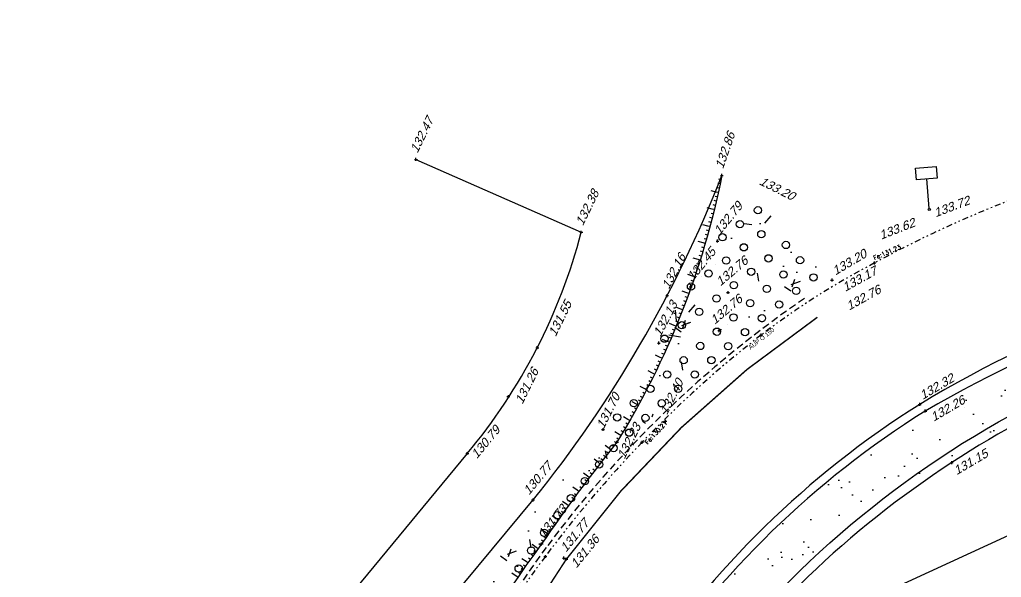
# Model space of a CAD drawing. Header units: metres. Extents: x 1633075 to 1634601, y 8175308 to 8177203.
# Drawn here: x 1633549.1 to 1633616.3, y 8176030.6 to 8176068.7 of the extents above; entities that cross this region are included whole.
import ezdxf

# ---------------------------------------------------------------- set-up
doc = ezdxf.new("R2010")
doc.units = ezdxf.units.M
doc.header["$LTSCALE"] = 2
doc.header["$PDMODE"] = 2
doc.header["$PDSIZE"] = 0.1
for name, pattern in [('211', [0.5, 0.2, -0.1, 0, -0.1, 0, -0.1]), ('31', [2, 1, 1]), ('CACHE', [0.375, 0.25, -0.125]), ('CONTINU', [0])]:
    doc.linetypes.add(name, pattern=pattern)
for name, color, linetype in [('C15785 - ALLEE', 7, 'CACHE'), ('C15785 - BORDURES', 7, 'CONTINU'), ('C15785 - DBA', 252, 'Continuous'), ('C15785 - EAUP', 5, 'CONTINU'), ('C15785 - EP', 4, 'Continuous'), ('C15785 - GLISSIERE', 252, 'Continuous'), ('C15785 - HTALUS', 7, 'Continuous'), ('C15785 - MOBILIER', 252, 'Continuous'), ('C15785 - POINT 2D', 7, 'Continuous'), ('C15785 - Talus', 7, 'Continuous'), ('C15785 - VEGET', 3, 'Continuous'), ('C15785 - Z', 7, 'Continuous')]:
    doc.layers.add(name, color=color, linetype=linetype)
doc.styles.add('SIMPLEX', font='simplex_.ttf', dxfattribs={"height": 0.6})
doc.styles.get("Standard").update_dxf_attribs({"font": 'arial.ttf'})

# ---------------------------------------------------------------- blocks, each defined once
blk = doc.blocks.new('TALB050A')
blk.add_line((0, -0.15), (0, -0.5))
blk = doc.blocks.new('TALB050B')
blk.add_line((0, 0), (0, -0.15))
blk = doc.blocks.new('R')
blk.add_circle((0, 0, 0.001), 0.25)
blk = doc.blocks.new('T1')
at = {"linetype": '31'}
blk.add_point((0, 0), dxfattribs=at)

msp = doc.modelspace()

# ---------------------------------------------------------------- hatches: boundary and pattern name
at = {"layer": 'C15785 - VEGET'}
h = msp.add_hatch(dxfattribs=at)
h.set_pattern_fill('AR-CONC', color=256, scale=0.035, angle=-0.49997, style=0)
h.set_pattern_definition([(49.5000271, (1050220.128, 8061047.714), (6.371352654, -0.61348817), [0.66675, -7.33425]), (354.5000271, (1050220.128, 8061047.714), (-1.17510092, 6.6974915), [0.5334, -5.8674]), (99.9510271, (1050220.659, 8061047.663), (5.19627452, 6.083972695), [0.56665, -6.23315]), (45.6842271, (1050220.1434, 8061049.492), (9.47456497, -1.55421629), [1.000125, -11.001375]), (96.1356271, (1050220.933, 8061049.362), (8.38439863, 8.58705861), [0.849975, -9.349725]), (350.6840271, (1050220.143, 8061049.492), (8.38441149, 8.58704316), [0.8001, -8.8011]), (20.5000271, (1050221.0285, 8061049.0396), (5.275085627, -3.625461903), [0.66675, -7.33425]), (325.5000271, (1050221.0285, 8061049.0396), (2.21924188, 6.427458284), [0.5334, -5.8674]), (70.9514271, (1050221.468, 8061048.7375), (7.494313027, 2.80201086), [0.56665, -6.23315]), (37.00002714, (1050220.1279, 8061047.714), (0.1339211355, 2.95837039), [0, -5.79628, 0, -5.9563, 0, -5.889625]), (7.00002714, (1050220.128, 8061047.714), (2.369195514, 3.485779085), [0, -3.39598, 0, -5.66293, 0, -2.244725]), (327.00002714, (1050218.1455, 8061047.7312), (4.743740522, -0.241909423), [0, -2.2225, 0, -6.9342, 0, -9.20115]), (317.0000271, (1050217.2565, 8061047.739), (5.19208952, 0.84465285), [0, -2.88925, 0, -4.60502, 0, -6.53415])])
h.paths.add_polyline_path([(1633549.801, 8175972.259), (1633549.118, 8175976.894), (1633551.577, 8175979.515), (1633555.488, 8175981.108), (1633558.107, 8175984.273), (1633562.553, 8175994.623), (1633574.122, 8176023.565), (1633589.046, 8176040.678), (1633596.873, 8176053.58), (1633599.502, 8176056.576), (1633604.122, 8176051.424), (1633594.574, 8176043.69), (1633588.806, 8176038.027), (1633584.706, 8176032.949), (1633580.549, 8176026.79), (1633577.411, 8176021.066), (1633574.176, 8176013.592), (1633572.267, 8176006.892), (1633570.529, 8175998.988), (1633569.813, 8175993.409), (1633569.588, 8175986.743), (1633570.184, 8175978.525), (1633564.576, 8175976.49), (1633557.88, 8175974.131)])
h = msp.add_hatch(dxfattribs=at)
h.set_pattern_fill('AR-SAND', color=256, scale=0.07, angle=-0.49997, style=0)
h.set_pattern_definition([(37.00002714, (1050220.128, 8061047.714), (-0.082103375, 3.426739566), [0, -2.70256, 0, -3.0226, 0, -2.88925]), (7.0000271, (1050220.128, 8061047.714), (3.1903286, 4.990126687), [0, -1.45796, 0, -2.43586, 0, -0.93345]), (327.00002714, (1050217.941, 8061047.733), (5.536823571, -0.038255829), [0, -0.889, 0, -3.2004, 0, -4.1783]), (317.0000271, (1050217.941, 8061047.733), (5.358308738, 1.513805964), [0, -0.4445, 0, -2.09804, 0, -2.4003])])
h.paths.add_polyline_path([(1633612.912, 8176038.406, -0.033584), (1633620.526, 8176042.697), (1633619.461, 8176046.198, 0.028492), (1633611.094, 8176041.941, 0.212898), (1633582.326, 8175999.081, 0.047231), (1633581.558, 8175972.201), (1633583.683, 8175944.68), (1633585.459, 8175920.399), (1633585.95, 8175913.691), (1633587.924, 8175913.853), (1633587.424, 8175920.546), (1633585.647, 8175944.81), (1633583.722, 8175970.424, -0.046197), (1633584.753, 8175998.495, -0.192843)])

# ---------------------------------------------------------------- linework, layer by layer
at = {"layer": 'C15785 - ALLEE'}
msp.add_arc((1633644.838, 8175988.429), 74.252, 124.46118, 143.49027, dxfattribs=at)
at = {"layer": 'C15785 - ALLEE', "linetype": 'CACHE'}
msp.add_arc((1633646.519, 8175987.294), 76.279, 143.55645, 186.72027, dxfattribs=at)
at = {"layer": 'C15785 - BORDURES'}
for points in [[(1633576.238, 8176059.167), (1633587.555, 8176054.185)], [(1633579.753, 8176039.031), (1633564.801, 8176020.947), (1633552.563, 8176006.202)], [(1633569.352, 8176017.869), (1633584.252, 8176035.851)]]:
    msp.add_lwpolyline(points, dxfattribs=at)
at = {"layer": 'C15785 - BORDURES', "const_width": 0.1}
msp.add_lwpolyline([(1633603.708, 8176048.36, 0.085837), (1633586.526, 8176031.791, 0.189029), (1633572.533, 8175976.725), (1633573.111, 8175969.732), (1633574.328, 8175955.692)], format="xyb", dxfattribs=at)
at = {"layer": 'C15785 - BORDURES'}
msp.add_lwpolyline([(1633623.365, 8176043.972, 0.045553), (1633612.912, 8176038.406)], format="xyb", dxfattribs=at)
for centre, radius, start, end in [((1633519.034, 8176088.638), 83.904, 321.01362, 338.63437), ((1633549.685, 8176064.095), 39.145, 320.18588, 345.3353), ((1633648.65, 8175983.303), 65.678, 122.96529, 166.62576), ((1633649.304, 8175982.902), 57.129, 123.05866, 166.1462)]:
    msp.add_arc(centre, radius, start, end, dxfattribs=at)
at = {"layer": 'C15785 - DBA'}
for centre, radius, start, end in [((1633650.691, 8175976.375), 77.183, 97.52395, 121.194), ((1633652.599, 8175970.711), 82.441, 98.2876, 120.22842), ((1633644.902, 8175988.203), 64.077, 122.24415, 170.4673), ((1633644.759, 8175988.261), 63.363, 122.09298, 170.16788)]:
    msp.add_arc(centre, radius, start, end, dxfattribs=at)
at = {"layer": 'C15785 - EAUP', "linetype": '211'}
msp.add_lwpolyline([(1633574.877, 8175918.439), (1633574.523, 8175935.975), (1633573.614, 8175950.047), (1633572.437, 8175967.219), (1633571.218, 8175979.912), (1633570.516, 8175985.963), (1633571.676, 8175997.918), (1633574.198, 8176009.7), (1633576.178, 8176015.424, -0.035448), (1633581.326, 8176026.287, -0.032532), (1633585.094, 8176031.984, -0.03162), (1633591.714, 8176039.799, -0.037725), (1633599.864, 8176047.147, -0.041893), (1633607.62, 8176052.079, -0.055921), (1633624.174, 8176058.799, -0.055921), (1633641.563, 8176061.637), (1633671.884, 8176064.919, -0.002476), (1633677.865, 8176065.49, 0.00268), (1633683.845, 8176066.065, 0.003489), (1633704.156, 8176068.296, -0.006617)], format="xyb", dxfattribs=at)
at = {"layer": 'C15785 - EP', "flags": 128}
msp.add_lwpolyline([(1633590.95, 8175850.592, 0.020312), (1633590.136, 8175874.886), (1633582.464, 8175978.215, -0.069668), (1633583.665, 8175996.673, -0.231268), (1633619.512, 8176042.992), (1633619.802, 8176043.12, 0.017293), (1633621.806, 8176044.09, -0.032514), (1633623.464, 8176044.832, 0.010575), (1633625.674, 8176045.706, -0.066936), (1633641.802, 8176050.07), (1633672.08, 8176053.318)], format="xyb", dxfattribs=at)
at = {"layer": 'C15785 - EP', "linetype": 'CONTINU'}
msp.add_lwpolyline([(1633581.83, 8176017.338), (1633620.818, 8176035.292)], dxfattribs=at)
at = {"layer": 'C15785 - GLISSIERE'}
msp.add_lwpolyline([(1633766.685, 8176039.376, 0.055002), (1633757.16, 8176044.607, 0.129646), (1633727.402, 8176048.763), (1633708.7, 8176047.181), (1633686.916, 8176044.956), (1633662.185, 8176041.997), (1633641.125, 8176039.207, 0.030208), (1633629.024, 8176036.016, 0.144588), (1633603.729, 8176016.956, 0.167506), (1633592.628, 8175983.007)], format="xyb", dxfattribs=at)
at = {"layer": 'C15785 - HTALUS'}
msp.add_lwpolyline([(1633597.171, 8176058.071, -0.08949), (1633589.994, 8176039.811, 0.018754), (1633584.836, 8176032.843, 0.190597), (1633570.367, 8175978.32)], format="xyb", dxfattribs=at)
at = {"layer": 'C15785 - MOBILIER'}
for p, q in [((1633610.429, 8176058.575), (1633611.838, 8176058.691)), ((1633610.495, 8176057.77), (1633610.429, 8176058.575)), ((1633611.838, 8176058.691), (1633611.904, 8176057.885)), ((1633611.904, 8176057.885), (1633610.495, 8176057.77)), ((1633611.365, 8176055.814), (1633611.2, 8176057.827))]:
    msp.add_line(p, q, dxfattribs=at)
msp.add_circle((1633611.371, 8176055.739), 0.0758, dxfattribs=at)
at = {"layer": 'C15785 - POINT 2D'}
for p in [(1633576.238, 8176059.167), (1633597.171, 8176058.071), (1633587.555, 8176054.185), (1633596.873, 8176053.58), (1633604.719, 8176050.909), (1633595.046, 8176050.448), (1633593.43, 8176049.844), (1633597.6, 8176050.056), (1633596.992, 8176047.444), (1633584.537, 8176046.271), (1633592.858, 8176046.596), (1633582.567, 8176042.935), (1633610.715, 8176042.399), (1633611.094, 8176041.941), (1633593.306, 8176041.24), (1633589.046, 8176040.678), (1633589.994, 8176039.811), (1633579.753, 8176039.031), (1633612.912, 8176038.406), (1633584.252, 8176035.851), (1633584.836, 8176032.843), (1633586.357, 8176031.873), (1633586.526, 8176031.791)]:
    msp.add_point(p, dxfattribs=at)

# ---------------------------------------------------------------- block references
at = {"layer": 'C15785 - EAUP'}
for p, rotation in [((1633607.62, 8176052.079), 120.3163921571738), ((1633607.62, 8176052.079), 297.5299671531466), ((1633599.864, 8176047.147), 307.1258671362096), ((1633599.864, 8176047.147), 307.2432641375298), ((1633591.714, 8176039.799), 315.884819146538), ((1633585.094, 8176031.984), 323.1292941560141)]:
    msp.add_blockref('T1', p, dxfattribs=dict(at, rotation=rotation))
at = {"layer": 'C15785 - Talus'}
for name, p, rotation in [('TALB050B', (1633597.112, 8176057.776), 258.4567426805763), ('TALB050A', (1633596.925, 8176056.896), 257.5233692283745), ('TALB050B', (1633596.989, 8176057.189), 257.8344937047009), ('TALB050B', (1633597.051, 8176057.483), 258.1456181875228), ('TALB050B', (1633596.792, 8176056.311), 256.9011202638799), ('TALB050B', (1633596.859, 8176056.603), 257.2122447509697), ('TALB050B', (1633596.925, 8176056.896), 257.5233692283745), ('TALB050A', (1633596.653, 8176055.727), 256.2788713028066), ('TALB050B', (1633596.653, 8176055.727), 256.2788713028066), ('TALB050B', (1633596.723, 8176056.019), 256.5899957850347), ('TALB050B', (1633596.507, 8176055.145), 255.6566223381459), ('TALB050B', (1633596.581, 8176055.436), 255.967746819917), ('TALB050A', (1633596.355, 8176054.565), 255.0343733734757), ('TALB050B', (1633596.277, 8176054.275), 254.7232488952297), ('TALB050B', (1633596.355, 8176054.565), 255.0343733734757), ('TALB050B', (1633596.432, 8176054.855), 255.3454978596223), ('TALB050B', (1633596.116, 8176053.697), 254.1009999397365), ('TALB050B', (1633596.197, 8176053.986), 254.4121244156301), ('TALB050A', (1633596.033, 8176053.409), 253.7898754595298), ('TALB050B', (1633595.948, 8176053.121), 253.4787509681049), ('TALB050B', (1633596.033, 8176053.409), 253.7898754595298), ('TALB050A', (1633595.685, 8176052.26), 252.5453775239952), ('TALB050B', (1633595.685, 8176052.26), 252.5453775239952), ('TALB050B', (1633595.775, 8176052.547), 252.8565020009015), ('TALB050B', (1633595.862, 8176052.834), 253.1676264936697), ('TALB050B', (1633595.502, 8176051.689), 251.9231285627442), ('TALB050B', (1633595.595, 8176051.974), 252.2342530508821), ('TALB050A', (1633595.313, 8176051.12), 251.300879594536), ('TALB050B', (1633595.313, 8176051.12), 251.300879594536), ('TALB050B', (1633595.409, 8176051.404), 251.6120040951495), ('TALB050B', (1633595.018, 8176050.27), 250.367506159163), ('TALB050B', (1633595.118, 8176050.552), 250.6786306438177), ('TALB050B', (1633595.216, 8176050.836), 250.989755121435), ('TALB050A', (1633594.916, 8176049.987), 250.0563816752071), ('TALB050B', (1633594.813, 8176049.706), 249.7452571874011), ('TALB050B', (1633594.916, 8176049.987), 250.0563816752071), ('TALB050A', (1633594.495, 8176048.864), 248.8118837527671), ('TALB050B', (1633594.495, 8176048.864), 248.8118837527671), ('TALB050B', (1633594.602, 8176049.144), 249.1230082224175), ('TALB050B', (1633594.708, 8176049.424), 249.4341327091876), ('TALB050B', (1633594.275, 8176048.306), 248.1896348002532), ('TALB050B', (1633594.385, 8176048.584), 248.5007592633068), ('TALB050A', (1633594.049, 8176047.75), 247.5673858218535), ('TALB050B', (1633594.049, 8176047.75), 247.5673858218535), ('TALB050B', (1633594.162, 8176048.027), 247.8785103210384), ('TALB050B', (1633593.699, 8176046.921), 246.634012397241), ('TALB050B', (1633593.817, 8176047.196), 246.9451368658327), ('TALB050B', (1633593.934, 8176047.473), 247.2562613475826), ('TALB050A', (1633593.579, 8176046.646), 246.3228879007534), ('TALB050B', (1633593.458, 8176046.371), 246.0117634358545), ('TALB050B', (1633593.579, 8176046.646), 246.3228879007534), ('TALB050A', (1633593.085, 8176045.552), 245.0783899694547), ('TALB050B', (1633593.085, 8176045.552), 245.0783899694547), ('TALB050B', (1633593.211, 8176045.824), 245.3895144730196), ('TALB050B', (1633593.335, 8176046.097), 245.7006389336433), ('TALB050B', (1633592.829, 8176045.009), 244.4561410154945), ('TALB050B', (1633592.958, 8176045.28), 244.7672655086467), ('TALB050A', (1633592.568, 8176044.469), 243.8338920601911), ('TALB050B', (1633592.435, 8176044.2), 243.5227675674737), ('TALB050B', (1633592.568, 8176044.469), 243.8338920601911), ('TALB050B', (1633592.699, 8176044.739), 244.1450165398193), ('TALB050A', (1633592.027, 8176043.398), 242.58939412069), ('TALB050B', (1633592.164, 8176043.665), 242.9005186080634), ('TALB050B', (1633592.3, 8176043.932), 243.2116430867142), ('TALB050B', (1633591.748, 8176042.867), 241.9671451560171), ('TALB050B', (1633591.888, 8176043.132), 242.2782696523201), ('TALB050B', (1633592.027, 8176043.398), 242.58939412069), ('TALB050A', (1633591.463, 8176042.339), 241.3448961985188), ('TALB050B', (1633591.463, 8176042.339), 241.3448961985188), ('TALB050B', (1633591.606, 8176042.602), 241.6560206865344), ('TALB050A', (1633590.876, 8176041.292), 240.1003982775592), ('TALB050B', (1633591.025, 8176041.553), 240.4115227706758), ('TALB050B', (1633591.172, 8176041.814), 240.7226472360994), ('TALB050B', (1633591.318, 8176042.076), 241.0337717120592), ('TALB050B', (1633590.574, 8176040.774), 239.4781493200332), ('TALB050B', (1633590.726, 8176041.032), 239.7892738008239), ('TALB050B', (1633590.876, 8176041.292), 240.1003982775592), ('TALB050A', (1633590.267, 8176040.258), 238.8559003432021), ('TALB050B', (1633590.267, 8176040.258), 238.8559003432021), ('TALB050B', (1633590.421, 8176040.516), 239.1670248333257), ('TALB050A', (1633589.573, 8176039.282), 231.6769742987529), ('TALB050B', (1633589.759, 8176039.517), 231.5282952825676), ('TALB050B', (1633589.946, 8176039.752), 231.3796162268864), ('TALB050B', (1633590.111, 8176040.002), 238.5447758798185), ('TALB050B', (1633589.202, 8176038.81), 231.9743323807922), ('TALB050B', (1633589.387, 8176039.047), 231.8256533285066), ('TALB050B', (1633589.573, 8176039.282), 231.6769742987529), ('TALB050A', (1633588.833, 8176038.337), 232.2716904323994), ('TALB050B', (1633588.65, 8176038.099), 232.4203694604259), ('TALB050B', (1633588.833, 8176038.337), 232.2716904323994), ('TALB050B', (1633589.017, 8176038.574), 232.1230113870013), ('TALB050A', (1633588.104, 8176037.384), 232.8664065383016), ('TALB050B', (1633588.104, 8176037.384), 232.8664065383016), ('TALB050B', (1633588.286, 8176037.623), 232.717727531636), ('TALB050B', (1633588.468, 8176037.861), 232.5690484905907), ('TALB050B', (1633587.743, 8176036.905), 233.1637646125808), ('TALB050B', (1633587.923, 8176037.145), 233.0150855838614), ('TALB050A', (1633587.385, 8176036.424), 233.4611226862854), ('TALB050B', (1633587.206, 8176036.182), 233.6098017059252), ('TALB050B', (1633587.385, 8176036.424), 233.4611226862854), ('TALB050B', (1633587.564, 8176036.664), 233.3124436332403), ('TALB050A', (1633586.675, 8176035.456), 234.0558387994034), ('TALB050B', (1633586.675, 8176035.456), 234.0558387994034), ('TALB050B', (1633586.852, 8176035.698), 233.9071597646707), ('TALB050B', (1633587.029, 8176035.941), 233.7584807432847), ('TALB050B', (1633586.15, 8176034.725), 234.5018758992936), ('TALB050B', (1633586.324, 8176034.969), 234.353196847963), ('TALB050B', (1633586.499, 8176035.213), 234.2045178138813), ('TALB050A', (1633585.976, 8176034.481), 234.6505549346733), ('TALB050B', (1633585.803, 8176034.236), 234.7992339412679), ('TALB050B', (1633585.976, 8176034.481), 234.6505549346733), ('TALB050A', (1633585.287, 8176033.498), 235.2452710350989), ('TALB050B', (1633585.287, 8176033.498), 235.2452710350989), ('TALB050B', (1633585.458, 8176033.744), 235.0965919936457), ('TALB050B', (1633585.63, 8176033.99), 234.9479129893811), ('TALB050A', (1633584.596, 8176032.517), 233.8588161632773), ('TALB050B', (1633584.773, 8176032.759), 233.6346514487196), ('TALB050B', (1633584.946, 8176033.004), 235.5426291222773), ('TALB050B', (1633585.116, 8176033.252), 235.3939500676991), ('TALB050B', (1633584.244, 8176032.031), 234.3071455605122), ('TALB050B', (1633584.42, 8176032.274), 234.0829808480507), ('TALB050B', (1633584.596, 8176032.517), 233.8588161632773), ('TALB050A', (1633583.896, 8176031.542), 234.7554749196482), ('TALB050B', (1633583.896, 8176031.542), 234.7554749196482), ('TALB050B', (1633584.07, 8176031.787), 234.5313102423865), ('TALB050A', (1633583.211, 8176030.557), 235.6521336999396), ('TALB050B', (1633583.381, 8176030.804), 235.4279690141356), ('TALB050B', (1633583.552, 8176031.051), 235.2038043180425), ('TALB050B', (1633583.723, 8176031.297), 234.9796396379364), ('TALB050B', (1633583.211, 8176030.557), 235.6521336999396)]:
    msp.add_blockref(name, p, dxfattribs=dict(at, rotation=rotation))
at = {"layer": 'C15785 - VEGET'}
for p, rotation in [((1633599.642, 8176055.685), 37.65467684330252), ((1633598.412, 8176054.736), 36.91867328124815), ((1633599.875, 8176054.043), 36.66401240942631), ((1633597.213, 8176053.835), 36.91867328124815), ((1633601.557, 8176053.308), 37.65467684330252), ((1633598.672, 8176053.147), 36.66401240942631), ((1633597.468, 8176052.251), 36.66401240942631), ((1633600.37, 8176052.392), 37.65467684330252), ((1633602.523, 8176052.26), 40.67700165500988), ((1633596.265, 8176051.356), 36.66401240942631), ((1633599.182, 8176051.476), 37.65467684330252), ((1633601.385, 8176051.282), 40.67700165500988), ((1633597.995, 8176050.559), 37.65467684330252), ((1633603.444, 8176051.09), 217.7799207294719), ((1633595.062, 8176050.46), 36.66401240942631), ((1633600.247, 8176050.305), 40.67700165500988), ((1633602.261, 8176050.166), 218.2052861692362), ((1633596.807, 8176049.643), 37.65467684330252), ((1633599.11, 8176049.327), 40.67700165500988), ((1633601.086, 8176049.234), 218.6306516001611), ((1633595.619, 8176048.727), 37.65467684330252), ((1633597.972, 8176048.349), 40.67700165500988), ((1633599.918, 8176048.293), 219.0560170323588), ((1633594.432, 8176047.81), 37.65467684330252), ((1633596.835, 8176047.372), 40.67700165500988), ((1633598.757, 8176047.344), 219.4813824843419), ((1633593.244, 8176046.894), 37.65467684330252), ((1633595.697, 8176046.394), 40.67700165500988), ((1633597.602, 8176046.386), 219.9067479070599), ((1633594.559, 8176045.416), 40.67700165500988), ((1633596.455, 8176045.419), 220.3321133160164), ((1633593.422, 8176044.439), 40.67700165500988), ((1633595.316, 8176044.444), 220.7574787464206), ((1633592.284, 8176043.461), 40.67700165500988), ((1633594.183, 8176043.461), 221.1828441872119), ((1633591.147, 8176042.483), 40.67700165500988), ((1633593.058, 8176042.469), 221.6082096299405), ((1633590.009, 8176041.505), 40.67700165500988), ((1633591.94, 8176041.469), 222.0335750590457), ((1633590.829, 8176040.46), 222.4589404506996), ((1633589.765, 8176039.405), 227.9622394381736), ((1633588.771, 8176038.282), 229.042425302618), ((1633587.799, 8176037.14), 230.1226111868532), ((1633586.848, 8176035.98), 231.2027970363315), ((1633585.919, 8176034.802), 232.2829828926986), ((1633585.013, 8176033.607), 233.3631687736047), ((1633584.129, 8176032.395), 234.4433546522049), ((1633583.268, 8176031.166), 235.5235404964531)]:
    msp.add_blockref('R', p, dxfattribs=dict(at, rotation=rotation))

# ---------------------------------------------------------------- texts
at = {"layer": 'C15785 - EAUP', "linetype": 'Continuous', "style": 'SIMPLEX'}
for s, rotation, p in [('Fe:131.23', 23.44452, (1633607.622, 8176052.265, 149.78)), ('Fe:130.21', 47.41491, (1633592.099, 8176039.625, 149.78))]:
    msp.add_text(s, height=0.3, rotation=rotation, dxfattribs=at).set_placement(p)
at = {"layer": 'C15785 - EAUP', "linetype": 'Continuous'}
msp.add_text('AUP Ò 150', height=0.3, rotation=38.08844, dxfattribs=at).set_placement((1633599.137, 8176046.126))
at = {"layer": 'C15785 - Z', "oblique": 18}
for s, rotation, p in [(' 132.47', 423.81847, (1633576.24, 8176059.347, 132.468)), (' 132.86', 430.77249, (1633597.173, 8176058.251, 132.857)), (' 133.20', 693.48788, (1633599.467, 8176057.587, 133.196)), (' 132.38', 423.81847, (1633587.556, 8176054.365, 132.379)), (' 132.79', 411.01179, (1633596.875, 8176053.76, 132.785)), (' 133.72', 380.84209, (1633611.587, 8176055.117, 133.715)), (' 133.62', 381.30829, (1633607.849, 8176053.578, 133.619)), (' 132.45', 411.01179, (1633595.047, 8176050.628, 132.453)), (' 133.20', 390.66114, (1633604.738, 8176051.093, 133.2)), (' 132.16', 422.21567, (1633593.432, 8176050.024, 132.156)), (' 132.76', 400.2791, (1633596.892, 8176050.307, 132.755)), (' 133.17', 389.12564, (1633605.408, 8176049.979, 133.168)), (' 132.76', 389.12564, (1633605.676, 8176048.696, 132.761)), (' 131.55', 423.81847, (1633585.695, 8176046.779, 131.553)), (' 132.13', 422.21567, (1633592.859, 8176046.776, 132.127)), (' 132.76', 400.2791, (1633596.505, 8176047.683, 132.762)), (' 131.26', 423.81847, (1633583.421, 8176042.157, 131.264)), (' 132.40', 423.34174, (1633593.308, 8176041.42, 132.398)), (' 132.32', 390.53834, (1633610.716, 8176042.579, 132.316)), (' 131.70', 423.34174, (1633588.976, 8176040.454, 131.701)), (' 132.26', 390.53834, (1633611.466, 8176041.083, 132.259)), (' 130.79', 410.35666, (1633580.259, 8176038.454, 130.787)), (' 132.23', 423.34174, (1633590.404, 8176038.39, 132.228)), (' 131.15', 390.53834, (1633613.04, 8176037.424, 131.147)), (' 130.77', 410.35666, (1633583.825, 8176035.968, 130.772)), (' 131.73', 410.77911, (1633584.837, 8176033.023, 131.73)), (' 131.77', 410.77911, (1633586.359, 8176032.053, 131.773)), (' 131.36', 410.77911, (1633587.069, 8176030.958, 131.359))]:
    msp.add_text(s, height=0.6, rotation=rotation, dxfattribs=at).set_placement(p)

doc.saveas('drawing.dxf')
